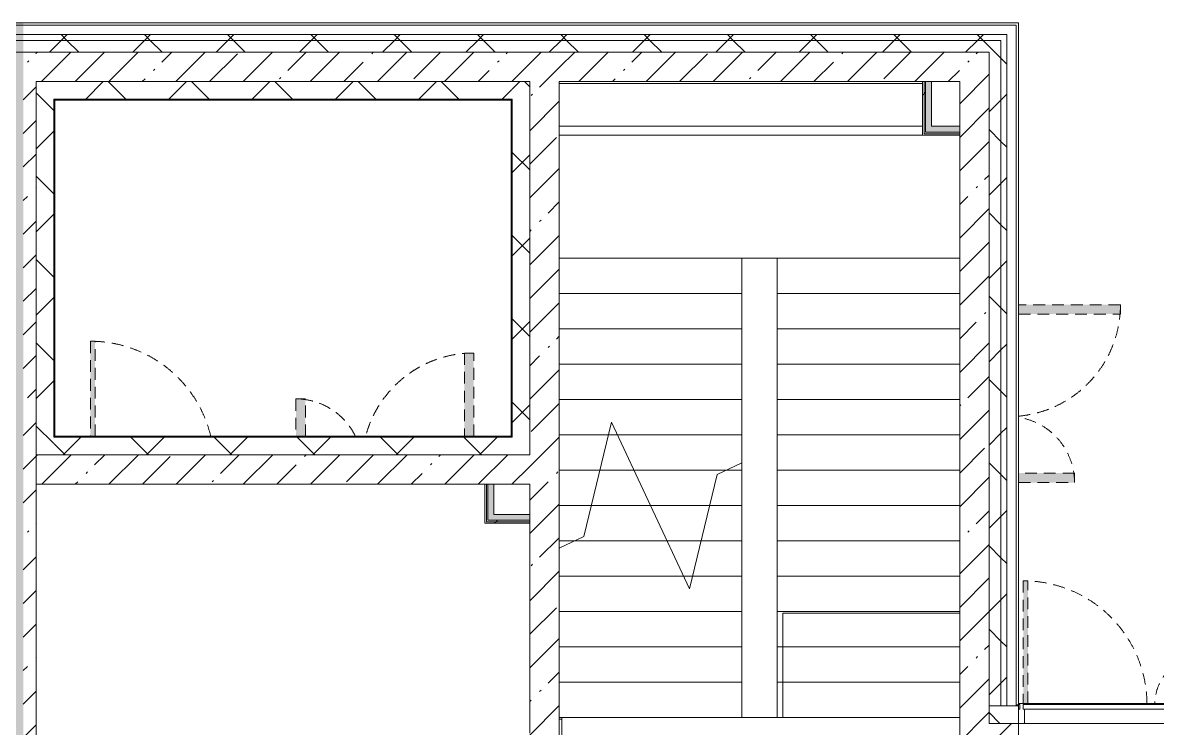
# Model space of a CAD drawing. Header units: millimetres. Extents: x 35092 to 251863, y -8553 to 29549.
# Drawn here: x 209708 to 219341, y 21358 to 27350 of the extents above; entities that cross this region are included whole.
import ezdxf

# ---------------------------------------------------------------- set-up
doc = ezdxf.new("R2010")
doc.units = ezdxf.units.MM
doc.linetypes.add('200_ШТРИХ__ш1_п0_6_', pattern=[160, 100, -60])
doc.layers.add('A-DETL-GENF-2', color=7, linetype='Continuous', lineweight=9, true_color=0xc0c0c0, transparency=0.4)
for name, color, linetype, lineweight in [('A-DETL-MBND-1', 7, '200_ШТРИХ__ш1_п0_6_', 9), ('A-GLAZ-2', 7, 'Continuous', 5), ('A-GLAZ-CWMG-2', 7, 'Continuous', 5), ('A-WALL', 7, 'Continuous', 9), ('A-WALL-2', 7, 'Continuous', 5), ('I-WALL-3', 7, 'Continuous', 5), ('S-STRS-3', 7, 'Continuous', 5), ('S-STRS-MBND-2', 7, 'Continuous', 5)]:
    doc.layers.add(name, color=color, linetype=linetype, lineweight=lineweight)
doc.layers.add('A-FLOR-1', color=7, linetype='Continuous', lineweight=5, true_color=0xaaaaaa)
doc.layers.add('I-WALL-2', color=7, linetype='Continuous', lineweight=9, true_color=0xe7e7e7)
pattern_1 = [(45, (124853, 0), (-353.5534, 353.5534), []), (135, (124853, 0), (-353.5534, -353.5534), [])]
pattern_2 = [(45, (124853, 0), (-285.1231, 285.1231), []), (45, (125138.1, 0), (-285.1231, 285.1231), [504.031, -100.806, 16.764, -84.042])]
pattern_3 = [(45, (124853, 0), (-530.33, 530.33), []), (135, (124853, 0), (-530.33, -530.33), [])]

# ---------------------------------------------------------------- blocks, each defined once
blk = doc.blocks.new('110_Дверь_СКБ_2Ст_Внутренняя - ДН-7д_л__ ДОО_Дв_1450x2100h_Загрузочная_ Помещение холодильных камер-21737406-2_2_2_птичка')
at = {"layer": 'A-DETL-MBND-1'}
for points in [[(687.5, 283), (767.5, 283), (767.5, 990), (687.5, 990), (687.5, 432.7)], [(-662.5, 283), (-662.5, 600), (-742.5, 600), (-742.5, 283)]]:
    blk.add_hatch(color=256, dxfattribs=at).paths.add_polyline_path(points)
for p, q in [((767.5, 990), (687.5, 990)), ((687.5, 990), (687.5, 283)), ((767.5, 283), (767.5, 990)), ((-742.5, 600), (-742.5, 283)), ((-662.5, 600), (-742.5, 600)), ((-662.5, 283), (-662.5, 600))]:
    blk.add_line(p, q, dxfattribs=at)
for centre, radius, start, end in [((767.5, 40), 950, 90, 165), ((-742.5, 40), 560, 26.05405, 90)]:
    blk.add_arc(centre, radius, start, end, dxfattribs=at)
blk = doc.blocks.new('110_Дверь_СКБ_1Ст_Внутренняя1 - ДН-6д_ ДОО_Дв_1150x2100-24253098-2_2_2_птичка')
at = {"layer": 'A-DETL-MBND-1'}
blk.add_hatch(color=256, dxfattribs=at).paths.add_polyline_path([(-472.5, 283), (-472.5, 1090), (-512.5, 1090), (-512.5, 283)])
for p, q in [((-512.5, 1090), (-512.5, 283)), ((-472.5, 1090), (-512.5, 1090)), ((-472.5, 283), (-472.5, 1090))]:
    blk.add_line(p, q, dxfattribs=at)
blk.add_arc((-512.5, 40), 1050, 13.41257, 90, dxfattribs=at)
blk = doc.blocks.new('110_Дверь_СКБ_2Ст_Внутренняя - ДН-4д_ ДОО_Дв_1450x2100h_Лестничная клетка-23615437-2_2_2_птичка')
at = {"layer": 'A-DETL-MBND-1'}
for points in [[(-662.5, 990), (-742.5, 990), (-742.5, 125), (-662.5, 125)], [(767.5, 600), (687.5, 600), (687.5, 125), (767.5, 125)]]:
    blk.add_hatch(color=256, dxfattribs=at).paths.add_polyline_path(points)
for p, q in [((-742.5, 990), (-742.5, 125)), ((-662.5, 990), (-742.5, 990)), ((-662.5, 125), (-662.5, 990)), ((767.5, 600), (687.5, 600)), ((687.5, 600), (687.5, 125)), ((767.5, 125), (767.5, 600))]:
    blk.add_line(p, q, dxfattribs=at)
for centre, radius, start, end in [((-742.5, 40), 950, 5.1855, 90), ((767.5, 40), 560, 90, 171.07571)]:
    blk.add_arc(centre, radius, start, end, dxfattribs=at)
blk = doc.blocks.new('DRS_ДПУ_распашная__2Ст_Прямоугольная1 - ВН-4_ Нр_ДО_1500х2200 глухая-26741401-2_2_2_птичка')
at = {"layer": 'A-DETL-MBND-1'}
h = blk.add_hatch(color=256, dxfattribs=at)
h.paths.add_polyline_path([(-760, 10), (-730, 10), (-730, 1050), (-770, 1050), (-770, 10)])
h.paths.add_polyline_path([(-760, 0), (-762.5, 7.5), (-770, 0)])
h = blk.add_hatch(color=256, dxfattribs=at)
h.paths.add_polyline_path([(760, 0), (770, 0), (760, 10)])
h.paths.add_polyline_path([(760, 10), (770, 10), (770, 423.1), (730, 423.1), (730, 10)])
for p, q in [((-770, 1050), (-770, 10)), ((-730, 1050), (-770, 1050)), ((-730, 10), (-730, 1050)), ((770, 423.1), (730, 423.1)), ((730, 423.1), (730, 10)), ((770, 10), (770, 423.1))]:
    blk.add_line(p, q, dxfattribs=at)
for centre, radius, start, end in [((-770, 0), 1050, 0.55196, 90), ((770, 0), 423.1, 90, 178.61029)]:
    blk.add_arc(centre, radius, start, end, dxfattribs=at)
blk = doc.blocks.new('Прямоугольный импост - Импост структурный с накладкой - 170мм-23713232-2_2_2_птичка')
at = {"layer": 'A-DETL-MBND-1'}
blk.add_line((0, 0), (-10, 0), dxfattribs=at)
blk = doc.blocks.new('Прямоугольный импост - Импост структурный с накладкой - 170мм-22874499-2_2_2_птичка')
at = {"layer": 'A-GLAZ-CWMG-2'}
for p, q in [((0, 160), (-50, 160)), ((-50, 160), (-50, 40)), ((0, 40), (0, 160)), ((-50, 40), (-40, 40)), ((-40, 0), (-50, 0)), ((-50, 0), (-50, -10)), ((-40, 40), (-40, 0)), ((-10, 0), (-10, 40)), ((-10, 40), (0, 40)), ((0, 0), (-10, 0)), ((0, -10), (0, 0)), ((-50, -10), (0, -10))]:
    blk.add_line(p, q, dxfattribs=at)
blk = doc.blocks.new('PNS_Панель прямоугольная1 - Нр_Стекло - 40мм-22959730-2_2_2_птичка')
at = {"layer": 'A-GLAZ-2'}
for p, q in [((-770, 0), (770, 0)), ((770, 0), (-770, 0)), ((-760, -40), (760, -40))]:
    blk.add_line(p, q, dxfattribs=at)
blk = doc.blocks.new('Прямоугольный импост - Импост структурный с накладкой - 170мм-22855553-2_2_2_птичка')
at = {"layer": 'A-GLAZ-CWMG-2'}
for p, q in [((93360, 21560), (93360, 21570)), ((93360, 21570), (94880, 21570)), ((94880, 21570), (94880, 21560)), ((93360, 21400), (94880, 21400))]:
    blk.add_line(p, q, dxfattribs=at)
blk = doc.blocks.new('Зашивка приборов отопления33 - Зашивка приборов отопления-33324347-2_2_2_птичка')
at = {"layer": 'A-WALL-2'}
for p, q in [((124365.9, 19498.8), (121280.9, 19498.8)), ((121280.9, 19136.3), (124365.9, 19136.3)), ((124365.9, 19136.3), (121280.9, 19136.3)), ((121280.9, 19061.3), (124365.9, 19061.3))]:
    blk.add_line(p, q, dxfattribs=at)

msp = doc.modelspace()

# ---------------------------------------------------------------- hatches: boundary and pattern name
at = {"layer": 'A-DETL-GENF-2'}
h = msp.add_hatch(color=256, dxfattribs=at)
h.paths.add_polyline_path([(188547.1, -280), (197248, -280), (197248, -258), (197308, -258), (197308, -280), (198658, -280), (198658, -258), (198718, -258), (198718, -280), (200713, -280), (200713, 3300), (209713, 3300), (209713, 27350), (166763, 27350), (166763, 23778), (163613, 23773), (163613, 23030), (163621, 23030), (163616.4, 22960), (163613, 22959.2), (163616.4, 22925), (164513, 22925), (164513, 22875), (163613, 22869.2), (163616.4, 21675), (164013, 21675), (164010.6, 21625), (163613, 21620.8), (163616.4, 21590), (163621, 21587.4), (163621, 21520), (163613, 21520), (163613, 13580), (163621, 13580), (163616.4, 13510), (163613, 13510), (163616.4, 13475), (164513, 13475), (164513, 13425), (163613, 13425), (163616.4, 12225), (164013, 12225), (164010.1, 12175), (163613, 12175), (163616.4, 12140), (163621, 12140), (163621, 12070), (163613, 12070), (163613.8, 775), (164118, 775), (164118, 100), (164068, 100), (164068, 725), (163613, 725), (163613, -280), (186913, -280)])
h.paths.add_polyline_path([(177588, 100), (177538, 100), (177538, 400), (177588, 400), (177588, 120)])
h.paths.add_polyline_path([(181988, 100), (181938, 100), (181938, 400), (181988, 400), (181988, 120)])
h.paths.add_polyline_path([(172952.1, 100), (172902.1, 100), (172902.1, 730), (172952.1, 730), (172952.1, 120)])
h.paths.add_polyline_path([(168518, 100), (168468, 100), (168468, 400), (168518, 400), (168518, 120)])
h.paths.add_polyline_path([(186518, 100), (186468, 100), (186468, 400), (186518, 400), (186518, 120)])
h.paths.add_polyline_path([(200123, 120), (200123, 325), (200333, 325), (200333, 275), (200173, 275), (200173, 120)])
h.paths.add_polyline_path([(196438, 120), (196438, 490.5), (196713, 490.5), (196713, 440.5), (196488, 440.5), (196488, 120)])
h.paths.add_polyline_path([(190938, 120), (190938, 440.5), (190483, 440.5), (190486.9, 490.5), (190988, 490.5), (190988, 120)])
h.paths.add_polyline_path([(195288, 151), (195288, 551), (195304, 551), (195304, 151)])
h.paths.add_polyline_path([(191918, 151), (191902, 151), (191902, 551), (191918, 551), (191918, 245)])
h.paths.add_polyline_path([(186518, 425), (185763, 425), (185763, 475), (186543, 470), (186543, 425)])
h.paths.add_polyline_path([(182000.5, 425), (181613, 425), (181613.1, 475), (182013, 470), (182013, 425)])
h.paths.add_polyline_path([(177588, 425), (176763, 425), (176763, 475), (177613, 470), (177613, 425)])
h.paths.add_polyline_path([(181263.5, 425), (181263, 425), (181264.7, 475), (181413, 470), (181413, 425)])
h.paths.add_polyline_path([(168543, 425), (167763, 425), (167763, 475), (168543, 470)])
h.paths.add_polyline_path([(172902.1, 755), (172483, 755), (172483, 805), (172977.1, 805), (172977.1, 755), (172952.1, 755)])
h.paths.add_polyline_path([(195303.8, 1051), (195288, 1051), (195288, 1530.1), (195304, 1530.1), (195304, 1051)])
h.paths.add_polyline_path([(191918, 1051), (191902, 1051), (191902.5, 1545.2), (191918, 1545.2), (191918.3, 1258), (193207, 1258), (193207, 1242), (191918, 1242)])
h.paths.add_polyline_path([(194029, 1237.5), (194029, 1253.5), (195287.6, 1251), (195287.6, 1237.5), (194037.5, 1237.5)])
h.paths.add_polyline_path([(195288, 2030.1), (195288, 2332), (194029, 2332), (194029, 2348), (195304, 2347.5), (195303.8, 2030.1)])
h.paths.add_polyline_path([(191918, 2045.2), (191902, 2045.2), (191902, 2789), (191918, 2789), (191918, 2350.4)])
h.paths.add_polyline_path([(193164.5, 2342), (191918.3, 2342), (191918.3, 2358), (193208.4, 2358), (193207, 2342)])
h.paths.add_polyline_path([(191918, 3289), (191902, 3289), (191902, 3729), (191918, 3729)])
h.paths.add_polyline_path([(201082.4, 3750), (201032.4, 3750), (201032.4, 4055), (200553, 4055), (200553, 4105), (201082.4, 4105), (201082.4, 3770)])
h.paths.add_polyline_path([(206278, 3750), (206228, 3750), (206228, 4130), (206278, 4130), (206278, 3770)])
h.paths.add_polyline_path([(206203, 4055), (205203, 4055), (205203, 4105), (206203, 4105), (206203, 4092.5)])
h.paths.add_polyline_path([(197208, 7680), (197173, 7680), (197173, 7672), (197103, 7672), (197103, 7680), (197158, 7683.8), (197158, 7900), (197103, 7900), (197105.4, 7908), (197173, 7908), (197173, 7760), (197218, 7760), (197218, 7730), (197208, 7730), (197208, 7691.4)])
h.paths.add_polyline_path([(197208, 6780), (197208, 7680), (197258, 7680), (197258, 6780), (197221.2, 6780)])
h.paths.add_polyline_path([(198458, 7280), (198458, 7680), (198508, 7680), (198508, 7280), (198477.9, 7280)])
h.paths.add_polyline_path([(198566, 7672), (198543, 7672), (198543, 7680), (198508, 7680), (198508, 7730), (198498, 7730), (198498.1, 7760), (198543, 7760.1), (198543, 7908), (198613, 7908), (198612.8, 7900), (198558, 7896.2), (198558, 7680), (198613, 7680), (198612.8, 7672), (198583.5, 7672)])
h.paths.add_polyline_path([(191908, 7672), (191868, 7672), (191868, 7820), (191848, 7820), (191848, 7860), (191858, 7860), (191858, 7900), (191868, 7900), (191868, 7908), (191938, 7908), (191933, 7900), (191883, 7900), (191883, 7680), (191938, 7680), (191933, 7672)])
h.paths.add_polyline_path([(194213.5, 7672), (194173.5, 7672), (194173.5, 7820), (194153.5, 7820), (194153.5, 7860), (194163.5, 7860), (194163.5, 7900), (194173.5, 7900), (194173.5, 7908), (194243.5, 7908), (194243.5, 7900), (194188.5, 7900), (194188.5, 7680), (194243.5, 7680), (194243.5, 7672)])
h.paths.add_polyline_path([(196618, 7672), (196548, 7672), (196548, 7820), (196528, 7820), (196528, 7860), (196538, 7860), (196538, 7900), (196548, 7900), (196548, 7908), (196618, 7908), (196618, 7900), (196563, 7900), (196563, 7680), (196618, 7680)])
h.paths.add_polyline_path([(190778, 7672), (190783, 7680), (190833, 7680), (190833, 7900), (190778, 7900), (190778, 7908), (190848, 7908), (190848, 7900), (190858, 7900), (190858, 7860), (190868, 7860), (190868, 7820), (190848, 7820), (190848, 7672), (190783, 7672)])
h.paths.add_polyline_path([(195513, 7672), (195458, 7672), (195458, 7680), (195513, 7680), (195513, 7900), (195458, 7900), (195458, 7908), (195528, 7908), (195528, 7900), (195538, 7900), (195538, 7860), (195548, 7860), (195548, 7820), (195528, 7820), (195528, 7672)])
h.paths.add_polyline_path([(193113.5, 7672), (193083.5, 7672), (193083.5, 7680), (193138.5, 7680), (193138.5, 7900), (193083.5, 7902), (193083.5, 7908), (193153.5, 7908), (193153.5, 7900), (193163.5, 7900), (193163.5, 7860), (193173.5, 7860), (193173.5, 7820), (193153.5, 7820), (193153.5, 7672), (193120.4, 7672)])
h.paths.add_polyline_path([(194123.5, 7900), (194128, 8900), (194163.5, 8900), (194163.5, 7900), (194153.5, 7900)])
h.paths.add_polyline_path([(196528, 7900), (196498, 7900), (196498, 8900), (196538, 8900), (196538, 7900)])
h.paths.add_polyline_path([(191818, 7900), (191822.5, 8900), (191858, 8900), (191858, 7900), (191848, 7900)])
h.paths.add_polyline_path([(182433, 10900), (182408, 10900), (182408, 10980), (182443, 10980), (182443, 10940), (182433, 10940)])
h.paths.add_polyline_path([(182433, 10300), (182433, 10900), (182473, 10900), (182473, 10300)])
h.paths.add_polyline_path([(181513, 10900), (181488, 10900), (181488, 10980), (181523, 10980), (181523, 10940), (181513, 10940)])
h.paths.add_polyline_path([(181553, 10300), (181513, 10300), (181513, 10900), (181553, 10900), (181553, 10378)])
h.paths.add_polyline_path([(183343, 10900), (183318, 10900), (183318, 10980), (183353, 10980), (183353, 10940), (183343, 10940)])
h.paths.add_polyline_path([(183343, 10300), (183343, 10900), (183383, 10900), (183383, 10300)])
h.paths.add_polyline_path([(180603, 10900), (180578, 10900), (180578, 10980), (180613, 10980), (180613, 10940), (180603, 10940)])
h.paths.add_polyline_path([(180603, 10300), (180603, 10900), (180643, 10900), (180643, 10300)])
h.paths.add_polyline_path([(170163.7, 11700), (170128.7, 11700), (170128.7, 11692), (170058.7, 11692), (170058.7, 11700), (170113.7, 11703), (170113.7, 11900), (170058.7, 11900.4), (170063.7, 11908), (170128.7, 11908), (170128.7, 11780), (170173.7, 11780), (170173.7, 11750), (170163.7, 11750), (170163.7, 11703)])
h.paths.add_polyline_path([(170163.7, 10750), (170163.7, 11700), (170213.7, 11700), (170213, 10750), (170203.7, 10750)])
h.paths.add_polyline_path([(183056.8, 10900), (183033, 10900), (183033, 10940), (183023, 10940), (183023, 10980), (183058, 10980), (183058, 10900)])
h.paths.add_polyline_path([(183943, 10900), (183943, 10940), (183933, 10940), (183933, 10980), (183968, 10980), (183968, 10900), (183953, 10900)])
h.paths.add_polyline_path([(181228, 10900), (181203, 10900), (181203, 10940), (181193, 10940), (181193, 10980), (181228, 10980), (181228, 10969.7)])
h.paths.add_polyline_path([(182138, 10900), (182113, 10900), (182113, 10940), (182103, 10940), (182103, 10980), (182138, 10980), (182138, 10969.7)])
h.paths.add_polyline_path([(171463.7, 11350), (171413.7, 11350), (171413.7, 11700), (171463.7, 11700), (171463.7, 11378)])
h.paths.add_polyline_path([(171521.7, 11692), (171498.7, 11692), (171498.7, 11700), (171463.7, 11700), (171463.7, 11750), (171453.7, 11750), (171453.7, 11780), (171498.7, 11780), (171498.7, 11908), (171568.7, 11908), (171568.7, 11900), (171513.7, 11896.3), (171513.7, 11700), (171568.7, 11700), (171568.7, 11692), (171538.7, 11692)])
h.paths.add_polyline_path([(191613, 15250), (191613, 15300), (192563, 15300), (192563, 15250), (191621, 15250)])
h.paths.add_polyline_path([(191413, 15145), (191405, 15145), (191409, 15215), (191533, 15215), (191533, 15260), (191563, 15260), (191563, 15250), (191613, 15250), (191613, 15215), (191621, 15215), (191621, 15145), (191613, 15145), (191613, 15200), (191413, 15200), (191413, 15175)])
h.paths.add_polyline_path([(185368.9, 15305.6), (185368.9, 15305.6), (185161.2, 15351.6)])
h.paths.add_polyline_path([(200847.8, 15562), (200847.8, 15570), (200902.8, 15571), (200902.8, 15650), (200847.8, 15650), (200847.8, 15658), (200917.8, 15656.9), (200917.8, 15650), (200927.8, 15650), (200927.8, 15610), (200937.8, 15610), (200937.8, 15570), (200917.8, 15570), (200917.8, 15562), (200877.8, 15562)])
h.paths.add_polyline_path([(202332.5, 15562), (202303, 15562), (202303, 15570), (202358, 15571.8), (202358, 15650), (202303, 15650), (202303, 15658), (202373, 15658), (202373, 15650), (202383, 15650), (202383, 15610), (202393, 15610), (202393, 15570), (202373, 15570), (202373, 15562), (202333, 15562)])
h.paths.add_polyline_path([(203463, 15562), (203393, 15562), (203393, 15570), (203373, 15570), (203373, 15610), (203383, 15610), (203383, 15650), (203393, 15651.4), (203393, 15658), (203463, 15658), (203463, 15650), (203408, 15648.2), (203408, 15570), (203463, 15570)])
h.paths.add_polyline_path([(207413, 15562), (207393, 15563.8), (207393, 15570), (207373, 15570), (207373, 15610), (207383, 15610), (207383, 15650), (207393, 15650), (207393, 15658), (207463, 15658), (207463, 15650), (207408, 15650), (207408, 15570), (207463, 15570), (207463, 15562), (207428.9, 15562)])
h.paths.add_polyline_path([(206303, 15562), (206303, 15570), (206358, 15570), (206358, 15650), (206303, 15650), (206303, 15658), (206373, 15655.7), (206373, 15650), (206383, 15650), (206383, 15610), (206393, 15610), (206393, 15570), (206373, 15570), (206373, 15562), (206331.6, 15562)])
h.paths.add_polyline_path([(201952.8, 15562), (201937.8, 15562), (201937.8, 15570), (201917.8, 15571), (201917.8, 15610), (201927.8, 15610), (201927.8, 15650), (201937.8, 15650), (201937.8, 15658), (202007.8, 15658), (202007.8, 15650), (201952.8, 15650), (201952.8, 15570), (202007.8, 15570), (202007.8, 15562), (201953, 15562)])
h.paths.add_polyline_path([(201887.8, 15650), (201892, 16650), (201927.8, 16650), (201927.8, 15650), (201917.8, 15650)])
h.paths.add_polyline_path([(203383, 15650), (203343, 15653.2), (203343, 16650), (203383, 16650), (203383, 15651.8)])
h.paths.add_polyline_path([(207343, 15650), (207343, 16650), (207383, 16650), (207383, 15650), (207373, 15650)])
h.paths.add_polyline_path([(191613, 16550), (191563, 16550), (191563, 16540), (191533, 16540), (191533, 16585), (191405, 16585), (191405, 16655), (191413, 16655), (191413, 16600), (191613, 16600), (191613, 16655), (191621, 16655), (191616, 16585), (191613, 16585)])
h.paths.add_polyline_path([(191829.7, 16500), (191613, 16500), (191616, 16550), (191963, 16550), (191959.3, 16500), (191835.9, 16500)])
h.paths.add_polyline_path([(209333, 17240), (209325, 17240), (209325, 17310), (209333, 17310), (209333, 17320), (209373, 17320), (209373, 17330), (209413, 17330), (209413, 17310), (209561, 17310), (209561, 17240), (209553, 17240), (209553, 17295), (209333, 17295), (209333, 17270)])
h.paths.add_polyline_path([(202143, 18600), (202143, 18640), (202133, 18640), (202133, 18680), (202153, 18680), (202153, 18808), (202223, 18808), (202223, 18800), (202168, 18795.3), (202168, 18600), (202223, 18600), (202223, 18592), (202153, 18597.6), (202153, 18600)])
h.paths.add_polyline_path([(202143, 17600), (202103, 17602.6), (202103, 18600), (202143, 18597.6), (202143, 17600.9)])
h.paths.add_polyline_path([(204983, 18600), (204983, 18640), (204973, 18640), (204973, 18680), (204993, 18680), (204993, 18808), (205063, 18808), (205063, 18800), (205008, 18795.3), (205008, 18600), (205063, 18600), (205063, 18592), (204993, 18597.6), (204993, 18600)])
h.paths.add_polyline_path([(204943, 17600), (204943, 18600), (204983, 18597.6), (204983, 17600), (204973.6, 17600)])
h.paths.add_polyline_path([(209333, 18320), (209327.6, 18330), (209325, 18330), (209325, 18400), (209333, 18400), (209333, 18345), (209553, 18345), (209553, 18400), (209561, 18400), (209561, 18330), (209413, 18330), (209413, 18310), (209373, 18310), (209373, 18320), (209345, 18320)])
h.paths.add_polyline_path([(208392, 18280), (208333, 18280), (208337.1, 18320), (209333, 18320), (209332, 18280), (208646.2, 18280)])
h.paths.add_polyline_path([(203973, 18592), (203903, 18592.9), (203903, 18600), (203958, 18600), (203958, 18800), (203903, 18800), (203903, 18808), (203973, 18808), (203973, 18680), (203993, 18680), (203993, 18640), (203983, 18640), (203983, 18600), (203973, 18594.3), (203973, 18592.9)])
h.paths.add_polyline_path([(201063, 18592), (201063, 18600), (201118, 18600), (201118, 18800), (201063, 18800), (201063, 18808), (201133, 18808), (201133, 18680), (201153, 18680), (201153, 18640), (201143, 18640), (201143, 18600), (201133, 18596.5), (201133, 18592), (201081.9, 18592)])
h.paths.add_polyline_path([(198805, 19510), (198805, 19580), (198813, 19580), (198813, 19600), (198853, 19600), (198853, 19590), (198893, 19590), (198893, 19580), (198901, 19580), (198901, 19510), (198893, 19510), (198893, 19565), (198813, 19565), (198813, 19510)])
h.paths.add_polyline_path([(205923, 20430), (204923, 20430), (204923, 20470), (205923, 20470)])
h.paths.add_polyline_path([(206011, 20350), (206003, 20350), (206003, 20405), (205923, 20405), (205923, 20350), (205915, 20350), (205915.7, 20420), (205923, 20420), (205923, 20430), (205963, 20430), (205963, 20440), (206003, 20440), (206003, 20420), (206011, 20420), (206011, 20375.7)])
h.paths.add_polyline_path([(198896.5, 20550), (198893, 20550), (198894.9, 20590), (199893, 20590), (199893, 20550), (199527.9, 20550)])
h.paths.add_polyline_path([(198853, 20580), (198813, 20580), (198813, 20600), (198805, 20600), (198805, 20670), (198813, 20670), (198813, 20615), (198893, 20615), (198893, 20670), (198901, 20670), (198901, 20600), (198893, 20600), (198893, 20590), (198853, 20590)])
h.paths.add_polyline_path([(205963, 21420), (205963, 21430), (205923, 21430), (205923, 21440), (205915, 21440), (205915, 21510), (205923, 21510), (205923, 21455), (206003, 21455), (206003, 21510), (206011, 21510), (206011, 21440), (206003, 21440), (206003, 21420)])
h.paths.add_polyline_path([(197898.7, 23486), (197898.7, 24790.5), (197609.5, 24790.5), (197609.5, 24806.5), (197914.7, 24806.5), (197914.7, 23486)])
h.paths.add_polyline_path([(196812.4, 23486), (196796.4, 23486), (196796.4, 24790.5), (196499.2, 24790.5), (196499.2, 24806.5), (197109.5, 24806.5), (197109.5, 24790.5), (196812.4, 24790.5), (196812.4, 23529.6)])
h.paths.add_polyline_path([(205923, 23570), (205915, 23570), (205917.1, 23640), (205923, 23640), (205923, 23660), (205963, 23660), (205963, 23650), (206003, 23650), (206003.7, 23640), (206011, 23640), (206011, 23570), (206003, 23570), (206001.2, 23625), (205923, 23625), (205923, 23600)])
h.paths.add_polyline_path([(191413, 24100), (190513, 24100), (190513, 24150), (191413, 24150)])
h.paths.add_polyline_path([(191405, 24020), (191405, 24090), (191413, 24090), (191413, 24100), (191463, 24100), (191463, 24110), (191493, 24110), (191493, 24090), (191621, 24090), (191621, 24020), (191613, 24020), (191613, 24075), (191413, 24075), (191413, 24020)])
h.paths.add_polyline_path([(206003, 24610), (206003, 24650), (207003, 24650), (207003, 24610), (206021.3, 24610)])
h.paths.add_polyline_path([(205923, 24640), (205923, 24660), (205915, 24660), (205915, 24730), (205923, 24730), (205924.8, 24675), (206003, 24675), (206003, 24730), (206011, 24730), (206011, 24660), (206003, 24660), (206003, 24650), (205963, 24650), (205963, 24640), (205927.3, 24640)])
h.paths.add_polyline_path([(207690.5, 24691), (207690.5, 24996.2), (207706.5, 24996.2), (207706.5, 24691)])
h.paths.add_polyline_path([(195694, 24790.5), (195694, 24806.5), (195999.2, 24806.5), (195999.2, 24790.5), (195867.6, 24790.5)])
h.paths.add_polyline_path([(198901, 25170), (198893, 25170), (198893, 25225), (198813, 25225), (198813, 25170), (198805, 25170), (198805, 25240), (198813, 25240), (198817.3, 25260), (198853, 25260), (198853, 25250), (198893, 25250), (198894.7, 25240), (198901, 25240), (198901, 25200)])
h.paths.add_polyline_path([(207690.5, 25496.2), (207690.5, 26063.8), (207706.5, 26063.8), (207706.5, 25496.2)])
h.paths.add_polyline_path([(208823, 25793.4), (207707.3, 25793.4), (207707.3, 25809.4), (208907.3, 25809.4), (208907.3, 25793.4), (208833.8, 25793.4)])
h.paths.add_polyline_path([(191413, 25900), (191413, 25910), (191405, 25910), (191405, 25980), (191413, 25980), (191413, 25925), (191613, 25925), (191613, 25980), (191621, 25980), (191621, 25910), (191493, 25910), (191493, 25890), (191463, 25890), (191463, 25900)])
h.paths.add_polyline_path([(191041.2, 25850), (190513, 25850), (190513, 25900), (191413, 25900), (191413, 25850), (191113, 25850)])
h.paths.add_polyline_path([(199527.9, 26210), (198893, 26210), (198893, 26250), (199893, 26250), (199893, 26210)])
h.paths.add_polyline_path([(198837, 26240), (198813, 26240), (198813, 26260), (198805, 26260), (198805, 26330), (198813, 26330), (198813, 26275), (198893, 26275), (198893, 26330), (198901, 26330), (198901, 26260), (198893, 26260), (198889.3, 26250), (198853, 26250), (198853, 26240)])
h.paths.add_polyline_path([(194952.6, 26375), (194913.6, 26375), (194913.6, 26900), (194963.6, 26900), (194963.6, 26425), (195583, 26425), (195583, 26375), (194963.6, 26375)])
h.paths.add_polyline_path([(206275.7, 26550), (206228, 26550), (206228, 26900), (206278, 26900), (206278, 26550)])
h.paths.add_polyline_path([(207690.5, 26563.8), (207690.5, 26869), (207706.5, 26869), (207706.5, 26563.8)])
h.paths.add_polyline_path([(202443, 26575), (201218, 26575), (201218, 26900), (201268, 26900), (201268, 26625), (201603, 26625), (201603, 26600), (202103, 26600), (202103, 26625), (202443, 26625), (202443, 26600)])
h.paths.add_polyline_path([(206003, 26575), (206003, 26625), (206203, 26625), (206203, 26575), (206023, 26575)])
at = {"layer": 'A-WALL-2'}
h = msp.add_hatch(dxfattribs=at)
h.set_pattern_fill('FP_91', color=256, style=0, pattern_type=2)
h.set_pattern_definition(pattern_1)
h.paths.add_polyline_path([(209832.1, 27200), (218013, 27200), (218012.5, 27250), (209713, 27250), (209713, 27200), (209823, 27200)])
h = msp.add_hatch(dxfattribs=at)
h.set_pattern_fill('FP_91', color=256, style=0, pattern_type=2)
h.set_pattern_definition(pattern_1)
h.paths.add_polyline_path([(217663, 27100), (217913, 27100), (217913, 27200), (209713, 27200), (209713, 27100), (215998.9, 27100)])
h = msp.add_hatch(dxfattribs=at)
h.set_pattern_fill('FP_91', color=256, style=0, pattern_type=2)
h.set_pattern_definition(pattern_1)
h.paths.add_polyline_path([(217913, 21550), (218013, 21550), (218013, 27200), (217913, 27200), (217913, 21558)])
h = msp.add_hatch(dxfattribs=at)
h.set_pattern_fill('FP_91', color=256, style=0, pattern_type=2)
h.set_pattern_definition(pattern_1)
h.paths.add_polyline_path([(218013, 21550), (218063, 21550), (218063, 27250), (218013, 27250), (218013, 21558)])
h = msp.add_hatch(dxfattribs=at)
h.set_pattern_fill('FP_91', color=256, style=0, pattern_type=2)
h.set_pattern_definition(pattern_1)
h.paths.add_polyline_path([(209853, 23680), (209973, 23680), (209973, 26850), (209823, 26850), (209823, 23680)])
h = msp.add_hatch(dxfattribs=at)
h.set_pattern_fill('FP_91', color=256, style=0, pattern_type=2)
h.set_pattern_definition(pattern_1)
h.paths.add_polyline_path([(210508.6, 26700), (213863, 26700), (213860, 26850), (209973, 26849.5), (209976, 26700), (210075.8, 26700)])
h = msp.add_hatch(dxfattribs=at)
h.set_pattern_fill('FP_91', color=256, style=0, pattern_type=2)
h.set_pattern_definition(pattern_1)
h.paths.add_polyline_path([(214013, 23680), (214013, 26850), (213863, 26850), (213863, 23680)])
h = msp.add_hatch(dxfattribs=at)
h.set_pattern_fill('FP_91', color=256, style=0, pattern_type=2)
h.set_pattern_definition(pattern_1)
h.paths.add_polyline_path([(212338.7, 23680), (213863, 23680), (213860, 23830), (209973, 23830), (209976, 23680), (211423.6, 23680)])
h = msp.add_hatch(dxfattribs=at)
h.set_pattern_fill('FP_91', color=256, style=0, pattern_type=2)
h.set_pattern_definition(pattern_1)
h.paths.add_polyline_path([(235203, 21400), (236103, 21400), (236098, 21550), (234803.4, 21550), (234803.4, 21400)])
h.paths.add_polyline_path([(230639.9, 21400), (231703.4, 21400), (231703.4, 21550), (230403.2, 21550), (230403.2, 21400)])
h.paths.add_polyline_path([(233385.1, 21400), (233903.4, 21400), (233903.4, 21550), (232603.4, 21550), (232603.4, 21400), (233323, 21400)])
h.paths.add_polyline_path([(228103.2, 21400), (228103.2, 21550), (226903, 21550), (226903, 21400), (226979.6, 21400)])
h.paths.add_polyline_path([(225928, 21400), (226003, 21400), (226003, 21550), (221463, 21550), (221463, 21400), (225718, 21400)])
h.paths.add_polyline_path([(218163, 21400), (218163, 21550), (217913, 21550), (217913, 21400)])
h.paths.add_polyline_path([(248941.1, 21400), (250083, 21400), (250083, 21550), (245003.2, 21550), (245003.2, 21400), (247111, 21400)])
h.paths.add_polyline_path([(242753.4, 21400), (244103.2, 21400), (244103.2, 21550), (242753.4, 21550)])
h.paths.add_polyline_path([(240705.5, 21400), (241853.4, 21400), (241853.4, 21550), (240453.4, 21550), (240453.4, 21400)])
h.paths.add_polyline_path([(238153.4, 21400), (238153.4, 21550), (237003, 21550), (237003, 21400), (237960.4, 21400)])
at = {"layer": 'I-WALL-2'}
for points in [[(217423, 26420), (217423, 26850), (217373, 26850), (217373, 26420)], [(217663, 26420), (217663, 26470), (217423, 26470), (217423, 26420)], [(213658, 23125), (213708, 23125), (213708, 23430), (213658, 23428.4), (213658, 23224.8)], [(213711.3, 23125), (214013, 23125), (214013, 23175), (213708, 23175), (213708, 23125)]]:
    msp.add_hatch(color=256, dxfattribs=at).paths.add_polyline_path(points)
at = {"layer": 'I-WALL-3'}
h = msp.add_hatch(dxfattribs=at)
h.set_pattern_fill('FP_99', color=256, style=0, pattern_type=2)
h.set_pattern_definition(pattern_2)
h.paths.add_polyline_path([(209823, 18370), (209823, 27100), (209713, 27100), (209713, 18370)])
h = msp.add_hatch(dxfattribs=at)
h.set_pattern_fill('FP_99', color=256, style=0, pattern_type=2)
h.set_pattern_definition(pattern_2)
h.paths.add_polyline_path([(209976, 26850), (214013, 26850), (214013, 27100), (209823, 27100), (209823, 26850), (209973, 26850)])
h = msp.add_hatch(dxfattribs=at)
h.set_pattern_fill('FP_99', color=256, style=0, pattern_type=2)
h.set_pattern_definition(pattern_2)
h.paths.add_polyline_path([(214168.8, 17270), (214263, 17270), (214263, 27100), (214013, 27100), (214013, 17270)])
h = msp.add_hatch(dxfattribs=at)
h.set_pattern_fill('FP_99', color=256, style=0, pattern_type=2)
h.set_pattern_definition(pattern_2)
h.paths.add_polyline_path([(217663, 26850), (217663, 27100), (214263, 27100), (214263, 26850), (216113, 26850)])
h = msp.add_hatch(dxfattribs=at)
h.set_pattern_fill('FP_99', color=256, style=0, pattern_type=2)
h.set_pattern_definition(pattern_2)
h.paths.add_polyline_path([(217883, 21550), (217913, 21558), (217913, 27100), (217663, 27100), (217663, 21550), (217829, 21550)])
h.paths.add_polyline_path([(217913, 21400), (217913, 21550), (217883, 21550), (217883, 21400), (217903, 21400)])
h = msp.add_hatch(dxfattribs=at)
h.set_pattern_fill('FP_167', color=256, style=0, pattern_type=2)
h.set_pattern_definition(pattern_3)
h.paths.add_polyline_path([(217348, 26395), (217360.5, 26395), (217360.5, 26850), (217348, 26850), (217348, 26407.5)])
h = msp.add_hatch(dxfattribs=at)
h.set_pattern_fill('FP_167', color=256, style=0, pattern_type=2)
h.set_pattern_definition(pattern_3)
h.paths.add_polyline_path([(217360.5, 26407.5), (217373, 26407.5), (217373, 26850), (217360.5, 26850), (217360.5, 26420)])
h = msp.add_hatch(dxfattribs=at)
h.set_pattern_fill('FP_99', color=256, style=0, pattern_type=2)
h.set_pattern_definition(pattern_2)
h.paths.add_polyline_path([(213711.3, 23430), (214013, 23430), (214013, 23680), (209823, 23680), (209823, 23430), (213708, 23430)])
h = msp.add_hatch(dxfattribs=at)
h.set_pattern_fill('FP_167', color=256, style=0, pattern_type=2)
h.set_pattern_definition(pattern_3)
h.paths.add_polyline_path([(214013, 23112.5), (214013, 23125), (213658, 23125), (213658, 23112.5), (214012.1, 23112.5)])
h = msp.add_hatch(dxfattribs=at)
h.set_pattern_fill('FP_167', color=256, style=0, pattern_type=2)
h.set_pattern_definition(pattern_3)
h.paths.add_polyline_path([(213645.5, 23100), (214013, 23100), (214013, 23112.5), (213645.5, 23109.4)])
h = msp.add_hatch(dxfattribs=at)
h.set_pattern_fill('FP_99', color=256, style=0, pattern_type=2)
h.set_pattern_definition(pattern_2)
h.paths.add_polyline_path([(217829, 13400), (217883, 13400), (217883, 13620), (217853, 13620), (217853, 13628), (217883, 13628), (217883, 21550), (217663, 21550), (217663, 13400)])
h = msp.add_hatch(dxfattribs=at)
h.set_pattern_fill('FP_99', color=256, style=0, pattern_type=2)
h.set_pattern_definition(pattern_2)
h.paths.add_polyline_path([(221489.3, 21150), (225433, 21150), (225433, 21400), (221463, 21400), (221463, 21150)])
h.paths.add_polyline_path([(218129.6, 21150), (218163, 21150), (218163, 21400), (217883, 21400), (217883, 21150), (217913, 21150)])

# ---------------------------------------------------------------- linework, layer by layer
at = {"layer": 'A-FLOR-1'}
for p, q in [((217663, 22335), (216163, 22335)), ((216163, 22335), (216163, 21450)), ((214284, 21435), (214263, 21435)), ((214284, 21450), (214284, 17871)), ((217663, 21450), (215813, 21450))]:
    msp.add_line(p, q, dxfattribs=at)
at = {"layer": 'A-WALL'}
for p, q in [((218143, 27330), (205203, 27330)), ((218143, 21550), (218143, 27330)), ((218063, 27250), (205203, 27250)), ((218013, 27200), (205203, 27200)), ((218013, 21550), (218013, 27200)), ((218063, 21550), (218063, 27250)), ((217913, 27100), (217913, 21400)), ((209823, 26850), (209981, 26850)), ((213855, 26850), (214013, 26850)), ((214013, 23680), (214013, 26850)), ((217360.5, 26407.5), (217360.5, 26850)), ((217373, 26420), (217373, 26850)), ((209973, 23830), (209973, 26700)), ((209973, 26700), (213863, 26700)), ((209976, 23833), (209976, 26697)), ((209976, 26697), (213860, 26697)), ((213860, 26697), (213860, 23833)), ((213863, 26700), (213863, 23830)), ((217663, 26407.5), (217360.5, 26407.5)), ((217663, 26420), (217373, 26420)), ((217663, 26395), (217663, 26470)), ((209973, 23830), (213863, 23830)), ((209976, 23833), (213860, 23833)), ((213708, 23430), (213633, 23430)), ((213645.5, 23112.5), (213645.5, 23430)), ((213658, 23125), (213658, 23430)), ((214013, 23125), (213658, 23125)), ((214013, 23100), (214013, 23175)), ((214013, 23112.5), (213645.5, 23112.5)), ((217663, 21550), (217663, 21150)), ((218163, 21550), (217913, 21550)), ((218143, 21558), (218163, 21558)), ((218163, 21553), (218143, 21553)), ((217913, 21400), (218163, 21400))]:
    msp.add_line(p, q, dxfattribs=at)
at = {"layer": 'A-WALL-2'}
for p, q in [((218163, 27350), (201193, 27350)), ((218163, 21400), (218163, 27350)), ((209053, 27100), (217913, 27100)), ((209981, 23838), (209981, 26692)), ((209981, 26692), (213855, 26692)), ((213855, 26692), (213855, 23838)), ((213855, 23838), (209981, 23838)), ((209823, 23680), (214013, 23680))]:
    msp.add_line(p, q, dxfattribs=at)
at = {"layer": 'I-WALL-3'}
for p, q in [((217913, 27100), (214013, 27100)), ((209823, 18370), (209823, 26850)), ((209981, 26850), (213855, 26850)), ((214263, 17850), (214263, 26850)), ((214263, 26850), (217663, 26850)), ((217348, 26850), (217348, 26395)), ((217423, 26470), (217423, 26850)), ((217663, 26850), (217663, 26470)), ((217348, 26395), (217663, 26395)), ((217663, 26470), (217423, 26470)), ((217663, 26395), (217663, 17850)), ((209823, 23430), (213633, 23430)), ((213633, 23430), (213633, 23100)), ((213708, 23430), (214013, 23430)), ((213708, 23175), (213708, 23430)), ((214013, 23430), (214013, 23175)), ((214013, 23175), (213708, 23175)), ((213633, 23100), (214013, 23100)), ((214013, 23100), (214013, 21315.8)), ((218163, 21150), (218163, 21400))]:
    msp.add_line(p, q, dxfattribs=at)
at = {"layer": 'S-STRS-3'}
for p, q in [((214263, 25350), (215813, 25350)), ((214263, 25350), (215813, 25350)), ((215813, 25350), (216113, 25350)), ((215813, 25050), (215813, 25350)), ((217663, 25350), (216113, 25350)), ((216113, 25350), (216113, 25050)), ((217663, 25350), (216113, 25350)), ((214263, 25050), (215813, 25050)), ((214263, 25050), (215813, 25050)), ((215813, 24750), (215813, 25050)), ((216113, 25050), (216113, 24750)), ((217663, 25050), (216113, 25050)), ((217663, 25050), (216113, 25050)), ((214263, 24750), (215813, 24750)), ((214263, 24750), (215813, 24750)), ((215813, 24450), (215813, 24750)), ((216113, 24750), (216113, 24450)), ((217663, 24750), (216113, 24750)), ((217663, 24750), (216113, 24750)), ((214263, 24450), (215813, 24450)), ((214263, 24450), (215813, 24450)), ((215813, 24150), (215813, 24450)), ((216113, 24450), (216113, 24150)), ((217663, 24450), (216113, 24450)), ((217663, 24450), (216113, 24450)), ((214263, 24150), (215813, 24150)), ((214263, 24150), (215813, 24150)), ((215813, 23850), (215813, 24150)), ((216113, 24150), (216113, 23850)), ((217663, 24150), (216113, 24150)), ((217663, 24150), (216113, 24150)), ((214263, 23850), (214681.6, 23850)), ((214263, 23850), (214681.6, 23850)), ((214681.6, 23850), (214758.2, 23850)), ((214681.6, 23850), (214758.2, 23850)), ((214758.2, 23850), (215813, 23850)), ((214758.2, 23850), (215813, 23850)), ((215813, 23611.4), (215813, 23850)), ((216113, 23850), (216113, 23550)), ((217663, 23850), (216113, 23850)), ((217663, 23850), (216113, 23850)), ((215813, 23550), (215813, 23611.4)), ((214263, 23550), (214608.6, 23550)), ((214263, 23550), (214608.6, 23550)), ((214608.6, 23550), (214898.1, 23550)), ((214608.6, 23550), (214898.1, 23550)), ((214898.1, 23550), (215681.3, 23550)), ((214898.1, 23550), (215681.3, 23550)), ((215681.3, 23550), (215813, 23550)), ((215681.3, 23550), (215813, 23550)), ((215813, 23250), (215813, 23550)), ((216113, 23550), (216113, 23250)), ((217663, 23550), (216113, 23550)), ((217663, 23550), (216113, 23550)), ((214263, 23250), (214535.7, 23250)), ((214263, 23250), (214535.7, 23250)), ((214535.7, 23250), (215038, 23250)), ((214535.7, 23250), (215038, 23250)), ((215038, 23250), (215540.2, 23250)), ((215038, 23250), (215540.2, 23250)), ((215540.2, 23250), (215813, 23250)), ((215540.2, 23250), (215813, 23250)), ((215813, 22950), (215813, 23250)), ((216113, 23250), (216113, 22950)), ((217663, 23250), (216113, 23250)), ((217663, 23250), (216113, 23250)), ((214263, 22950), (214394.6, 22950)), ((214263, 22950), (214394.6, 22950)), ((214394.6, 22950), (215177.9, 22950)), ((214394.6, 22950), (215177.9, 22950)), ((215177.9, 22950), (215467.3, 22950)), ((215177.9, 22950), (215467.3, 22950)), ((215467.3, 22950), (215813, 22950)), ((215467.3, 22950), (215813, 22950)), ((215813, 22650), (215813, 22950)), ((216113, 22950), (216113, 22650)), ((217663, 22950), (216113, 22950)), ((217663, 22950), (216113, 22950)), ((214263, 22650), (215317.8, 22650)), ((214263, 22650), (215317.8, 22650)), ((215317.8, 22650), (215394.4, 22650)), ((215317.8, 22650), (215394.4, 22650)), ((215394.4, 22650), (215813, 22650)), ((215394.4, 22650), (215813, 22650)), ((215813, 22350), (215813, 22650)), ((216113, 22650), (216113, 22350)), ((217663, 22650), (216113, 22650)), ((217663, 22650), (216113, 22650)), ((214263, 22350), (215813, 22350)), ((214263, 22350), (215813, 22350)), ((215813, 22050), (215813, 22350)), ((217663, 22350), (216113, 22350)), ((214263, 22050), (215813, 22050)), ((214263, 22050), (215813, 22050)), ((215813, 21750), (215813, 22050)), ((214263, 21750), (215813, 21750)), ((214263, 21750), (215813, 21750)), ((215813, 21450), (215813, 21750)), ((214263, 21450), (215813, 21450)), ((214263, 21450), (215813, 21450))]:
    msp.add_line(p, q, dxfattribs=at)
at = {"layer": 'S-STRS-MBND-2'}
for p, q in [((214263, 26850), (214263, 25350)), ((217663, 26850), (214263, 26850)), ((217663, 25350), (217663, 26850)), ((214263, 25350), (215813, 25350)), ((214263, 23550), (214263, 25350)), ((214263, 25350), (215813, 25350)), ((215813, 25350), (216113, 25350)), ((215813, 23611.4), (215813, 25350)), ((217663, 25350), (216113, 25350)), ((216113, 25350), (216113, 21450)), ((217663, 25350), (216113, 25350)), ((217663, 25350), (217663, 21450)), ((214263, 25050), (215813, 25050)), ((214263, 25050), (215813, 25050)), ((217663, 25050), (216113, 25050)), ((217663, 25050), (216113, 25050)), ((214263, 24750), (215813, 24750)), ((214263, 24750), (215813, 24750)), ((217663, 24750), (216113, 24750)), ((217663, 24750), (216113, 24750)), ((214263, 24450), (215813, 24450)), ((214263, 24450), (215813, 24450)), ((217663, 24450), (216113, 24450)), ((217663, 24450), (216113, 24450)), ((214263, 24150), (215813, 24150)), ((214263, 24150), (215813, 24150)), ((217663, 24150), (216113, 24150)), ((217663, 24150), (216113, 24150)), ((214707.8, 23958.1), (214471.5, 22985.9)), ((215368.2, 22541.9), (214707.8, 23958.1)), ((214263, 23850), (214681.6, 23850)), ((214263, 23850), (214681.6, 23850)), ((214758.2, 23850), (215813, 23850)), ((214758.2, 23850), (215813, 23850)), ((217663, 23850), (216113, 23850)), ((217663, 23850), (216113, 23850)), ((215813, 23611.4), (215604.4, 23514.1)), ((214263, 23550), (214608.6, 23550)), ((214263, 23550), (214608.6, 23550)), ((214898.1, 23550), (215681.3, 23550)), ((214898.1, 23550), (215681.3, 23550)), ((215604.4, 23514.1), (215368.2, 22541.9)), ((217663, 23550), (216113, 23550)), ((217663, 23550), (216113, 23550)), ((214263, 23250), (214535.7, 23250)), ((214263, 23250), (214535.7, 23250)), ((215038, 23250), (215540.2, 23250)), ((215038, 23250), (215540.2, 23250)), ((217663, 23250), (216113, 23250)), ((217663, 23250), (216113, 23250)), ((214471.5, 22985.9), (214263, 22888.6)), ((214263, 22950), (214394.6, 22950)), ((214263, 22950), (214394.6, 22950)), ((215177.9, 22950), (215467.3, 22950)), ((215177.9, 22950), (215467.3, 22950)), ((217663, 22950), (216113, 22950)), ((217663, 22950), (216113, 22950)), ((215317.8, 22650), (215394.4, 22650)), ((215317.8, 22650), (215394.4, 22650)), ((217663, 22650), (216113, 22650)), ((217663, 22650), (216113, 22650)), ((217663, 22350), (216113, 22350)), ((217663, 22350), (216113, 22350)), ((217663, 22050), (216113, 22050)), ((217663, 22050), (216113, 22050)), ((217663, 21750), (216113, 21750)), ((217663, 21750), (216113, 21750)), ((217663, 21450), (216113, 21450))]:
    msp.add_line(p, q, dxfattribs=at)

# ---------------------------------------------------------------- block references
at = {"layer": 'A-DETL-MBND-1'}
for name, p, rotation in [('110_Дверь_СКБ_2Ст_Внутренняя - ДН-4д_ ДОО_Дв_1450x2100h_Лестничная клетка-23615437-2_2_2_птичка', (218038, 24212.5), 269.9999999999998), ('Прямоугольный импост - Импост структурный с накладкой - 170мм-23713232-2_2_2_птичка', (218163, 21560), 180)]:
    msp.add_blockref(name, p, dxfattribs=dict(at, rotation=rotation))
for name, p in [('110_Дверь_СКБ_1Ст_Внутренняя1 - ДН-6д_ ДОО_Дв_1150x2100-24253098-2_2_2_птичка', (210795.5, 23555)), ('110_Дверь_СКБ_2Ст_Внутренняя - ДН-7д_л__ ДОО_Дв_1450x2100h_Загрузочная_ Помещение холодильных камер-21737406-2_2_2_птичка', (212770.5, 23555)), ('DRS_ДПУ_распашная__2Ст_Прямоугольная1 - ВН-4_ Нр_ДО_1500х2200 глухая-26741401-2_2_2_птичка', (218973, 21560))]:
    msp.add_blockref(name, p, dxfattribs=at)
at = {"layer": 'A-GLAZ-2'}
msp.add_blockref('PNS_Панель прямоугольная1 - Нр_Стекло - 40мм-22959730-2_2_2_птичка', (218973, 21560), dxfattribs=at)
at = {"layer": 'A-GLAZ-CWMG-2', "rotation": 180}
msp.add_blockref('Прямоугольный импост - Импост структурный с накладкой - 170мм-22874499-2_2_2_птичка', (218163, 21560), dxfattribs=at)
at = {"layer": 'A-GLAZ-CWMG-2'}
msp.add_blockref('Прямоугольный импост - Импост структурный с накладкой - 170мм-22855553-2_2_2_птичка', (124853, 0), dxfattribs=at)
at = {"layer": 'A-WALL-2'}
msp.add_blockref('Зашивка приборов отопления33 - Зашивка приборов отопления-33324347-2_2_2_птичка', (92982.1, 7333.7), dxfattribs=at)

doc.saveas('drawing.dxf')
